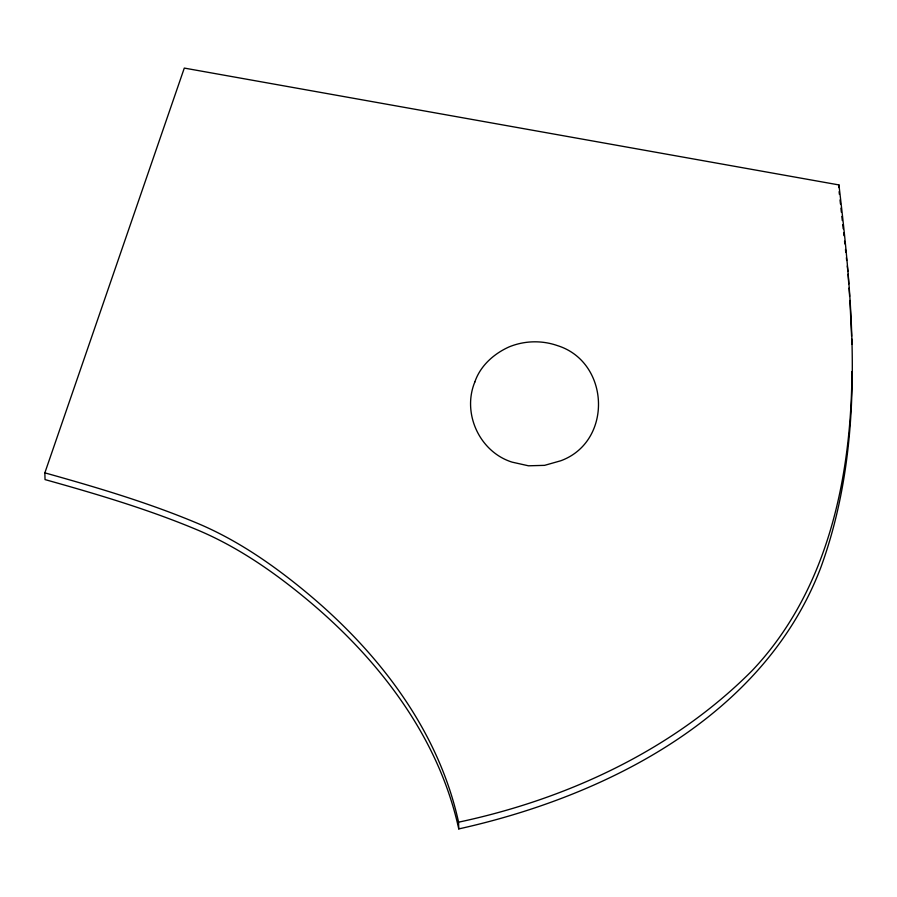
<?xml version="1.0" encoding="UTF-8"?>
<svg xmlns="http://www.w3.org/2000/svg" width="897" height="897" viewBox="0 0 897 897"><rect width="100%" height="100%" fill="white"/><g stroke="black" fill="none" stroke-linecap="round" stroke-linejoin="round"><path stroke-width="1.35" d="M851.959 371.537C851.287 478.011 827.572 591.056 752.112 670.642C673.109 750.049 567.263 799.081 458.569 822.179L458.759 828.918C605.957 796.256 763.762 716.737 820.71 567.779C865.459 445.215 853.944 311.786 838.93 184.928L184.3 68.082L44.85 472.854L45.041 479.592C96.024 493.866 146.94 508.891 195.86 529.297C236.494 546.082 272.935 571.266 306.639 599.207C378.231 658.633 438.577 736.504 458.759 828.918M44.85 472.854C95.833 487.127 146.749 502.152 195.669 522.559C236.303 539.344 272.744 564.527 306.438 592.469C378.041 651.895 438.398 729.766 458.569 822.179M839.11 191.655L839.413 194.414M840.018 199.919L840.478 204.045M840.926 208.171L841.386 212.297M841.835 216.424L842.294 220.561M842.743 224.687L843.202 228.813M843.651 232.94L843.954 235.698M844.559 241.192L844.862 243.95M845.467 249.456L845.77 252.203M846.376 257.708L846.678 260.466M847.284 265.972L847.889 271.477M848.091 274.235L848.764 283.912M849.055 288.06L849.638 296.358M849.93 300.506L851.601 336.196M851.713 338.931L851.926 344.403M838.93 184.928L838.998 187.619M474.827 382.021C461.888 413.394 479.592 451.953 512.097 462.134L528.49 465.801L544.58 465.352L560.737 460.778C613.122 441.604 610.072 361.94 557.351 345.58C541.721 340.131 524.353 340.613 509.048 346.926C493.787 353.788 480.243 365.886 474.827 382.021"/></g></svg>
